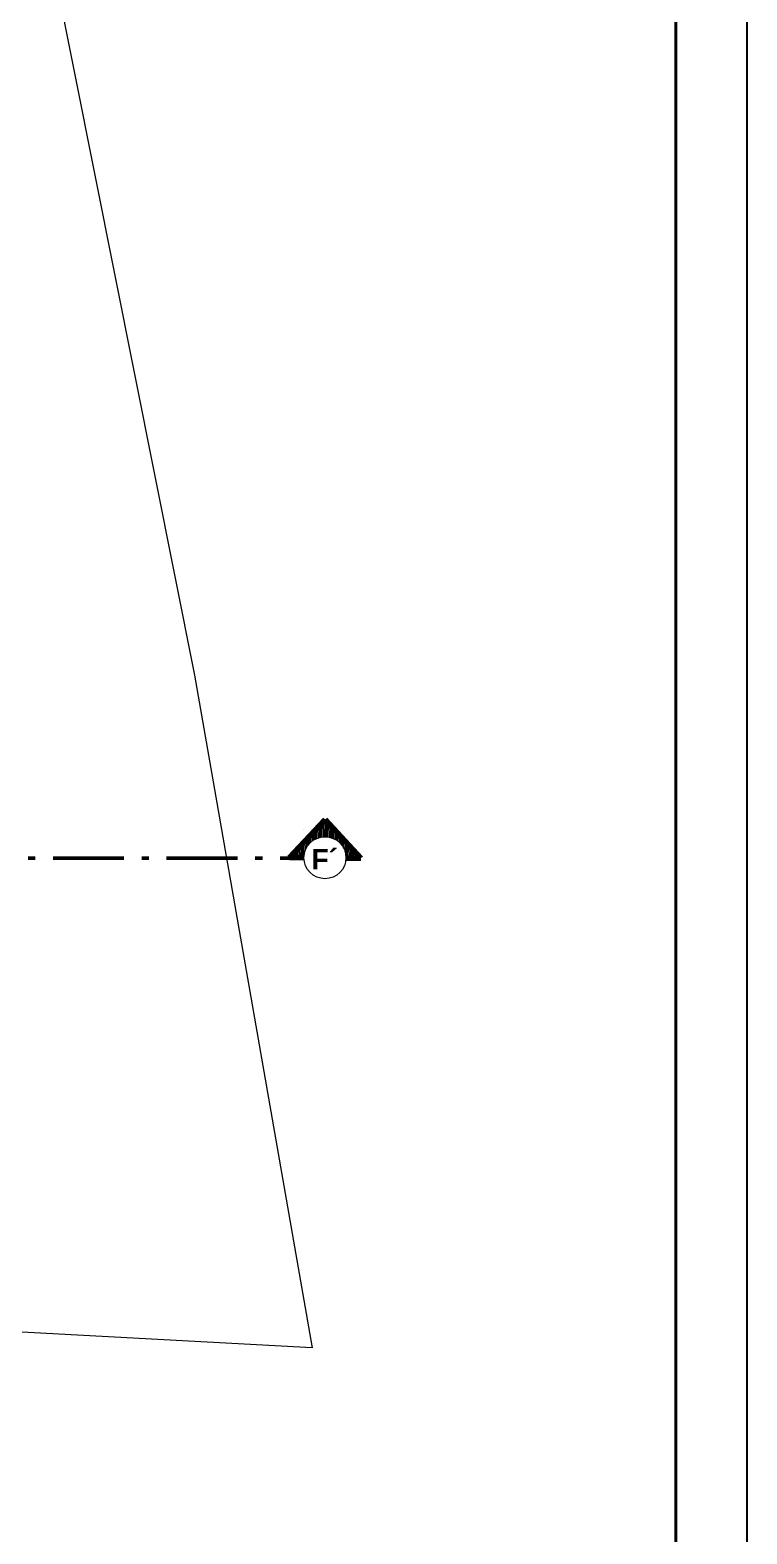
# Model space of a CAD drawing. Header units: metres. Extents: x 27 to 147, y -173 to 8.
# Drawn here: x 136.68 to 146.79, y -158.56 to -137.37 of the extents above; entities that cross this region are included whole.
import ezdxf
from ezdxf.enums import TextEntityAlignment as Align

# ---------------------------------------------------------------- set-up
doc = ezdxf.new("R2010")
doc.units = ezdxf.units.M
doc.linetypes.add('1CORTE', pattern=[1.5, 1, -0.25, 0, -0.25])
doc.linetypes.add('ACAD_ISO04W100', pattern=[30, 24, -3, 0, -3])
for name, color, linetype, lineweight in [('1', 7, 'Continuous', 5), ('AA. Proyeccion Corte', 10, '1CORTE', 50), ('CORTE_EJE', 31, 'ACAD_ISO04W100', 80), ('GRAFO 0 BLANCO', 7, 'Continuous', 0), ('TEXTOS-SUBTITULO', 7, 'Continuous', 30)]:
    doc.layers.add(name, color=color, linetype=linetype, lineweight=lineweight)
doc.styles.add('TURBO_BASS', font='swisseb.ttf')

msp = doc.modelspace()

# ---------------------------------------------------------------- hatches: boundary and pattern name
at = {"layer": '1', "lineweight": 5}
h = msp.add_hatch(dxfattribs=at)
h.set_pattern_fill('_USER,_O', scale=0.02, angle=810, pattern_type=0)
h.set_pattern_definition([(90.373563, (291.954628, -205.396566), (0.019999575, 0.000130397), [])])
h.paths.add_polyline_path([(140.842, -148.735, -0.414214), (141.136, -149.033), (141.343, -149.034), (140.844, -148.49), (140.338, -149.028), (140.544, -149.029, -0.414214)])
h = msp.add_hatch(dxfattribs=at)
h.set_pattern_fill('_USER,_O', scale=0.02, angle=810, pattern_type=0)
h.set_pattern_definition([(90.373563, (291.954628, -205.396566), (0.019999575, 0.000130397), [])])
h.paths.add_polyline_path([(140.842, -148.735, -0.414214), (141.136, -149.033), (141.343, -149.034), (140.844, -148.49), (140.338, -149.028), (140.544, -149.029, -0.414214)])
h = msp.add_hatch(dxfattribs=at)
h.set_pattern_fill('_USER,_O', scale=0.02, angle=810, pattern_type=0)
h.set_pattern_definition([(90.373563, (291.954628, -205.396566), (0.019999575, 0.000130397), [])])
h.paths.add_polyline_path([(140.842, -148.735, -0.414214), (141.136, -149.033), (141.343, -149.034), (140.844, -148.49), (140.338, -149.028), (140.544, -149.029, -0.414214)])
h = msp.add_hatch(dxfattribs=at)
h.set_pattern_fill('_USER,_O', scale=0.02, angle=810, pattern_type=0)
h.set_pattern_definition([(90.373563, (291.954628, -205.396566), (0.019999575, 0.000130397), [])])
h.paths.add_polyline_path([(140.842, -148.735, -0.414214), (141.136, -149.033), (141.343, -149.034), (140.844, -148.49), (140.338, -149.028), (140.544, -149.029, -0.414214)])

# ---------------------------------------------------------------- linework, layer by layer
at = {"color": 7}
msp.add_lwpolyline([(26.786, -83.395), (146.786, -83.395), (146.786, -173.395), (26.786, -173.395), (26.786, -83.395)], dxfattribs=at)
at = {"color": 7, "lineweight": 40}
for points in [[(27.786, -84.395), (145.786, -84.395), (145.786, -172.395), (27.786, -172.395)], [(27.786, -84.395), (145.786, -84.395), (145.786, -169.5), (27.786, -169.5)]]:
    msp.add_lwpolyline(points, close=True, dxfattribs=at)
at = {"layer": '1', "color": 7}
msp.add_circle((140.84, -149.029), 0.296, dxfattribs=at)
msp.add_circle((140.84, -149.029), 0.296, dxfattribs=at)
msp.add_circle((140.84, -149.029), 0.296, dxfattribs=at)
msp.add_circle((140.84, -149.029), 0.296, dxfattribs=at)
at = {"layer": 'AA. Proyeccion Corte', "color": 7}
msp.add_line((140.544, -148.634), (140.544, -148.634), dxfattribs=at)
msp.add_line((140.544, -148.634), (140.544, -148.634), dxfattribs=at)
msp.add_lwpolyline([(130.607, -149.034), (130.607, -149.034), (140.544, -149.034)], dxfattribs=at)
at = {"layer": 'CORTE_EJE', "color": 7, "linetype": 'ACAD_ISO04W100', "ltscale": 0.8}
msp.add_lwpolyline([(140.544, -149.029), (140.338, -149.028), (140.844, -148.49), (141.343, -149.034), (141.136, -149.033)], dxfattribs=at)
msp.add_lwpolyline([(140.544, -149.029), (140.338, -149.028), (140.844, -148.49), (141.343, -149.034), (141.136, -149.033)], dxfattribs=at)
msp.add_lwpolyline([(140.544, -149.029), (140.338, -149.028), (140.844, -148.49), (141.343, -149.034), (141.136, -149.033)], dxfattribs=at)
msp.add_lwpolyline([(140.544, -149.029), (140.338, -149.028), (140.844, -148.49), (141.343, -149.034), (141.136, -149.033)], dxfattribs=at)
at = {"layer": 'GRAFO 0 BLANCO', "color": 7}
msp.add_lwpolyline([(128.571, -94.167), (139.003, -146.455), (139.003, -146.455), (139.003, -146.455), (139.003, -146.455), (139.003, -146.455), (139.003, -146.455), (139.003, -146.455), (139.003, -146.455), (139.003, -146.455), (139.003, -146.455), (140.661, -155.936), (140.661, -155.936), (140.661, -155.936), (140.661, -155.936), (140.661, -155.936), (140.661, -155.936), (88.078, -153.097), (88.078, -162.909), (33.094, -160.29)], dxfattribs=at)

# ---------------------------------------------------------------- texts
at = {"layer": 'TEXTOS-SUBTITULO', "style": 'TURBO_BASS'}
msp.add_text('F´', height=0.2831, rotation=360, dxfattribs=at).set_placement((140.835, -149.191), align=Align.CENTER)
msp.add_text('F´', height=0.2831, rotation=360, dxfattribs=at).set_placement((140.835, -149.191), align=Align.CENTER)

doc.saveas('drawing.dxf')
